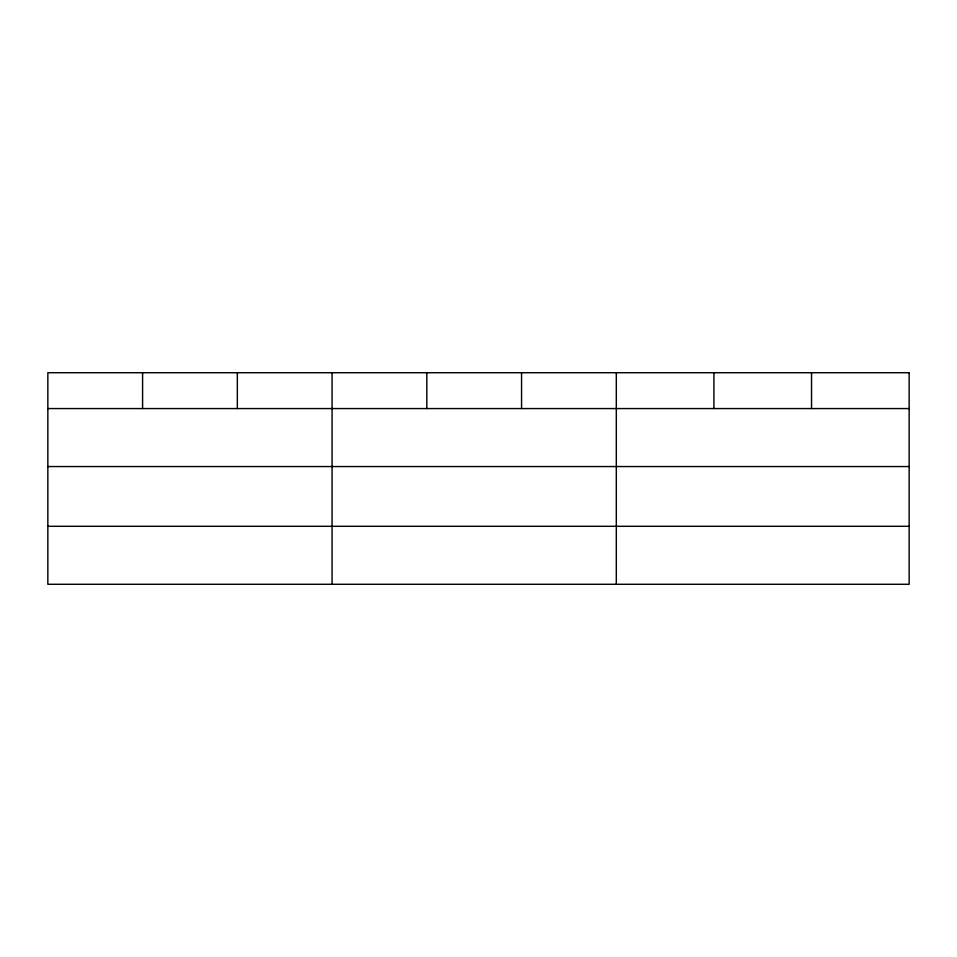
<?xml version="1.0" encoding="UTF-8"?>
<svg xmlns="http://www.w3.org/2000/svg" width="957" height="957" viewBox="0 0 957 957"><rect width="100%" height="100%" fill="white"/><g stroke="black" fill="none" stroke-linecap="round" stroke-linejoin="round"><path stroke-width="1.44" d="M47.85 408.567L909.15 408.567M47.85 466.549L909.15 466.549M47.85 526.302L909.15 526.302M811.536 372.716L811.536 408.567M713.922 372.716L713.922 408.567M616.308 372.716L616.308 584.284M521.565 372.716L521.565 408.567M426.822 372.716L426.822 408.567M332.079 372.716L332.079 584.284M237.336 372.716L237.336 408.567M142.593 372.716L142.593 408.567M909.15 372.716L47.85 372.716L47.85 584.284L909.15 584.284L909.15 372.716"/></g></svg>
